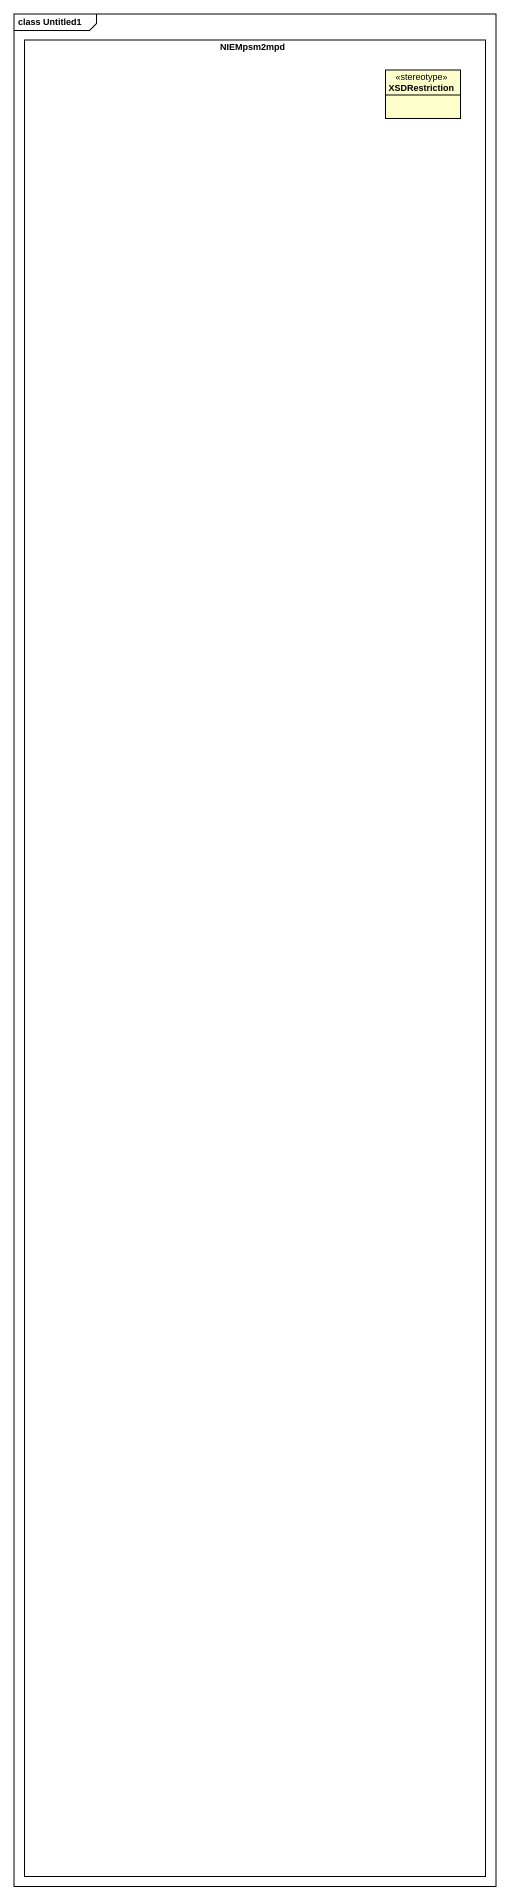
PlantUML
@startuml
mainframe class Untitled1
hide circle
hide empty members
rectangle NIEMpsm2mpd {
  class XSDRestriction <<stereotype>>
}
@enduml
